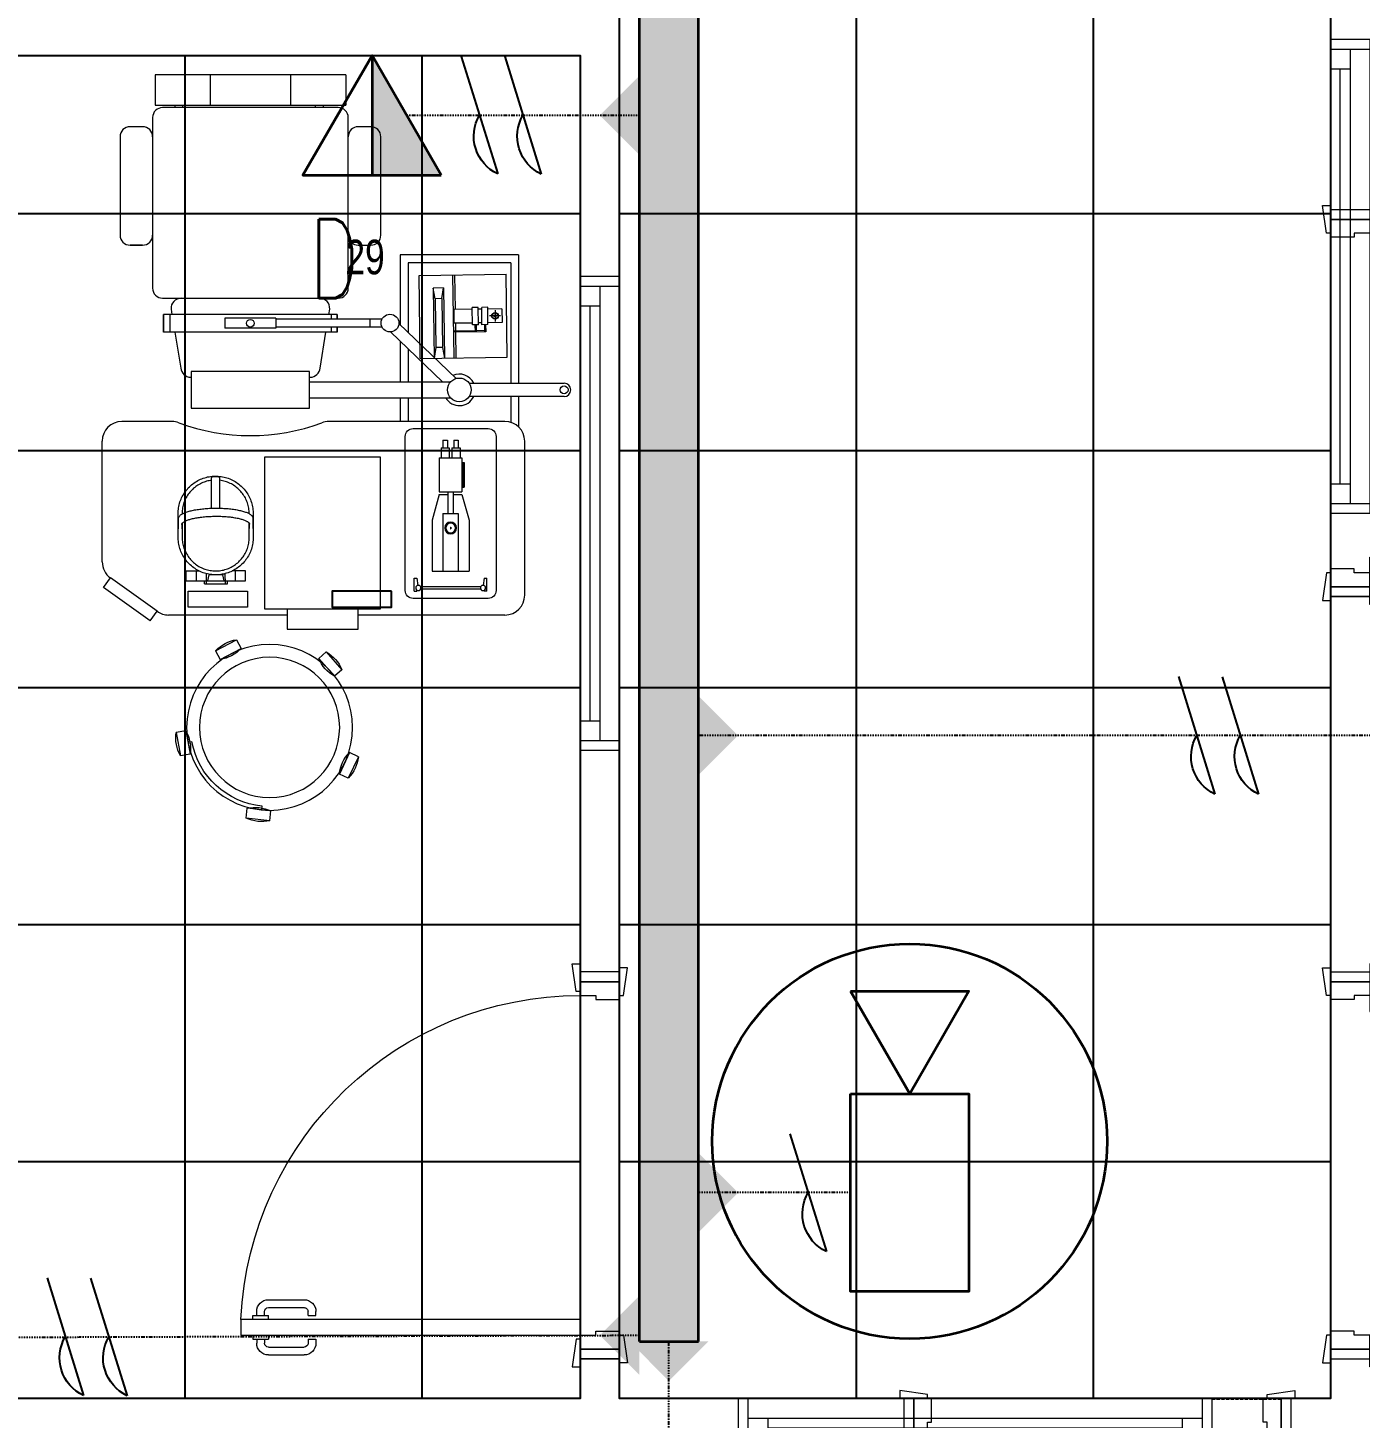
# Model space of a CAD drawing. Extents: x -560814 to 57327, y -29287 to 19916.
# Drawn here: x 12877 to 16251, y -10710 to -7190 of the extents above; entities that cross this region are included whole.
import ezdxf

# ---------------------------------------------------------------- set-up
doc = ezdxf.new("R2010")
doc.units = 0
doc.header["$LTSCALE"] = 0.25
doc.linetypes.add('01-First Floor$0$HIDDEN2', pattern=[4.7625, 3.175, -1.5875])
doc.linetypes.add('DASHDOT', pattern=[25.4, 12.7, -6.35, 0, -6.35])
for name, color, linetype in [('0 @ 50', 7, 'Continuous'), ('01-First Floor$0$FALSE CEILING', 251, 'Continuous'), ('T-WIRE', 140, 'Continuous')]:
    doc.layers.add(name, color=color, linetype=linetype)
for name, color, linetype, lineweight in [('01-First Floor$0$72_EGR_EQP_TAG', 142, 'Continuous', 5), ('01-First Floor$0$Aluminum', 251, 'Continuous', 5), ('01-First Floor$0$LOADING', 253, 'Continuous', 5), ('01-First Floor$0$Walls', 251, 'Continuous', 5), ('01-First Floor$0$Wooden Joinery', 251, 'Continuous', 5), ('E-LITE-CLNG-CNDT', 6, 'DASHDOT', 35), ('T-CABL-TRAY', 60, 'Continuous', 35), ('T-DATA-CLNG-COND', 51, 'DASHDOT', 25), ('T-DATA-CLNG-COND @ 100', 51, 'DASHDOT', 25), ('T-DATA-DEVC-TYPE', 2, 'Continuous', 25), ('T-DATA-WALL @ 100', 33, 'Continuous', 35), ('T-SERT-CLNG @ 100', 60, 'Continuous', 35)]:
    doc.layers.add(name, color=color, linetype=linetype, lineweight=lineweight)
doc.styles.add('01-First Floor$0$X3G_ENTITY_257CFD', font='swisscl.ttf', dxfattribs={"height": 200})
doc.styles.add('DC_SIMPLEX', font='SIMPLEX.shx', dxfattribs={"width": 0.7})

# ---------------------------------------------------------------- blocks, each defined once
blk = doc.blocks.new('*U12')
blk.add_hatch(color=254).paths.add_polyline_path([(-1.75, -3.031), (0, -3.031), (0, 0)])
blk.add_line((0, 0), (0, -3.031))
blk.add_lwpolyline([(-1.75, -3.031), (0, 0), (1.75, -3.031)], close=True)
at = {"layer": 'T-DATA-DEVC-TYPE', "style": 'DC_SIMPLEX', "width": 0.7, "flags": 8}
blk.add_attdef('DC_TYPE', (2.682, 5.634), '', height=2, rotation=360, dxfattribs=at)
blk = doc.blocks.new('*U8')
for points in [[(-1.5, 3.799), (1.5, 3.799), (0, 1.201)], [(-1.5, 1.201), (1.5, 1.201), (1.5, -3.799), (-1.5, -3.799)]]:
    blk.add_lwpolyline(points, close=True)
blk.add_circle((0, 0), 5)
blk = doc.blocks.new('*U130')
at = {"lineweight": 0}
h = blk.add_hatch(dxfattribs=at)
h.set_pattern_fill('HEX', color=253, scale=8, angle=180, style=0)
h.set_pattern_definition([(180, (-21352.648, -3e-10), (6e-13, -43.99409), [25.4, -50.8]), (300, (-21352.648, -3e-10), (38.1, 21.997045), [25.4, -50.8]), (240, (-21378.048, -3e-10), (38.1, -21.997045), [25.4, -50.8])])
h.paths.add_polyline_path([(-7805.8, 150), (-7805.8, 0), (0, 0), (0, 150)])
at = {"color": 0}
for p, q in [((0, 150), (-7805.8, 150)), ((0, 0), (0, 150)), ((0, 0), (-7805.8, 0))]:
    blk.add_line(p, q, dxfattribs=at)
blk = doc.blocks.new('01-First Floor$0$A$C72370EFE')
at = {"layer": '01-First Floor$0$Wooden Joinery'}
for p, q in [((-0.01, -0.03), (-0.01, -0.07)), ((0, -0.03), (-0.01, -0.03)), ((0.04, -0.03), (0.05, -0.03)), ((0.05, -0.03), (0.05, -0.07)), ((-0.05, -0.07), (-0.05, -0.16)), ((-0.03, -0.07), (-0.03, -0.16)), ((-0.01, -0.04), (-0.02, -0.04)), ((-0.01, -0.06), (-0.02, -0.06)), ((0, -0.07), (-0.01, -0.07)), ((0.04, -0.07), (0.05, -0.07)), ((0.05, -0.04), (0.06, -0.04)), ((0.05, -0.06), (0.06, -0.06)), ((0.07, -0.07), (0.07, -0.16)), ((0.09, -0.07), (0.09, -0.16)), ((-0.01, -0.17), (-0.02, -0.17)), ((-0.01, -0.17), (-0.01, -0.19)), ((0.05, -0.17), (0.06, -0.17)), ((0.05, -0.17), (0.05, -0.19)), ((-0.01, -0.19), (-0.02, -0.19)), ((0.05, -0.19), (0.06, -0.19))]:
    blk.add_line(p, q, dxfattribs=at)
for centre, radius, start, end in [((-0.02, -0.07), 0.03, 90, 180), ((-0.02, -0.07), 0.01, 90, 180), ((0.06, -0.07), 0.03, 0, 90), ((0.06, -0.07), 0.01, 0, 90), ((-0.02, -0.16), 0.03, 180, 270), ((-0.02, -0.16), 0.01, 180, 270), ((0.06, -0.16), 0.01, 270, 0), ((0.06, -0.16), 0.03, 270, 0)]:
    blk.add_arc(centre, radius, start, end, dxfattribs=at)
blk = doc.blocks.new('01-First Floor$0$A$C5DAD61B4')
at = {"layer": '01-First Floor$0$Wooden Joinery'}
for points in [[(80, 959.1), (80, 969.1), (10, 979.1), (10, 959.1)], [(940, 959.1), (940, 969.1), (1010, 979.1), (1010, 959.1)], [(70, 859.1), (70, 849.1), (0, 839.1), (0, 859.1)], [(120, 859.1), (120, 0), (80, 0), (80, 859.1)], [(950, 859.1), (950, 849.1), (1020, 839.1), (1020, 859.1)]]:
    blk.add_lwpolyline(points, close=True, dxfattribs=at)
for points in [[(45, 859.1), (45, 959.1), (20, 959.1), (20, 859.1), (45, 859.1)], [(45, 859.1), (80, 859.1), (80, 899.1), (90, 899.1), (90, 959.1), (45, 959.1), (45, 859.1)], [(975, 859.1), (940, 859.1), (940, 899.1), (930, 899.1), (930, 959.1), (975, 959.1), (975, 859.1)], [(975, 859.1), (975, 959.1), (1000, 959.1), (1000, 859.1), (975, 859.1)]]:
    blk.add_lwpolyline(points, dxfattribs=at)
blk.add_arc((80, 859.1), 860, 272.666, 0, dxfattribs=at)
at = {"layer": '01-First Floor$0$Wooden Joinery', "xscale": 999.9999999998854, "yscale": 999.9999999998854, "zscale": 999.9999999998854, "rotation": 180}
blk.add_blockref('01-First Floor$0$A$C72370EFE', (120, 0), dxfattribs=at)
blk = doc.blocks.new('01-First Floor$0$ME12326-P')
for p, q in [((0, 0.22), (0, 0)), ((0, 0.22), (0.21, 0.22)), ((0.21, 0.22), (0.21, 0)), ((0.027, 0.1807), (0, 0.1852)), ((0.1775, 0.1852), (0, 0.1852)), ((0.1505, 0.1807), (0.027, 0.1807)), ((0.027, 0.1635), (0.027, 0.1807)), ((0.1505, 0.1807), (0.1775, 0.1852)), ((0.1505, 0.1635), (0.1505, 0.1807)), ((0.1775, 0.159), (0.1775, 0.1852)), ((0.027, 0.1635), (0, 0.159)), ((0.1775, 0.159), (0, 0.159)), ((0.1505, 0.1635), (0.027, 0.1635)), ((0.1505, 0.1635), (0.1775, 0.159)), ((0.21, 0.1355), (0, 0.1355)), ((0.0648, 0.1301), (0, 0.1301)), ((0.0648, 0.0536), (0.0648, 0.1355)), ((0.0679, 0.0806), (0.0679, 0.1355)), ((0.0875, 0.1301), (0.0679, 0.1301)), ((0.0875, 0.0867), (0.0875, 0.1327)), ((0.0875, 0.1327), (0.1225, 0.1327)), ((0.1225, 0.0867), (0.1225, 0.1327)), ((0.21, 0.1301), (0.1225, 0.1301)), ((0.0831, 0.0806), (0.0648, 0.0806)), ((0.0831, 0.0776), (0.0648, 0.0776)), ((0.0679, 0.0567), (0.0679, 0.0776)), ((0.0831, 0.0715), (0.0831, 0.0867)), ((0.0831, 0.0867), (0.1269, 0.0867)), ((0.0831, 0.0715), (0.1269, 0.0715)), ((0.0875, 0.0628), (0.0875, 0.0715)), ((0.1225, 0.0628), (0.1225, 0.0715)), ((0.1269, 0.0715), (0.1269, 0.0867)), ((0.0831, 0.0567), (0.0648, 0.0567)), ((0.0831, 0.0536), (0.0648, 0.0536)), ((0.0831, 0.0476), (0.0831, 0.0628)), ((0.0831, 0.0628), (0.1269, 0.0628)), ((0.0831, 0.0476), (0.1269, 0.0476)), ((0.0875, 0.0116), (0.0875, 0.0476)), ((0.105, 0.0152), (0.105, 0.0435)), ((0.1225, 0.0116), (0.1225, 0.0476)), ((0.1269, 0.0476), (0.1269, 0.0628)), ((0, 0), (0.21, 0)), ((0.1225, 0.0116), (0.0875, 0.0116)), ((0.1192, 0.0291), (0.0908, 0.0291))]:
    blk.add_line(p, q)
for radius in [0.00847, 0.00758, 0.00267]:
    blk.add_circle((0.105, 0.0293), radius)
blk = doc.blocks.new('01-First Floor$0$ME12281-P')
at = {"color": 0}
for p, q in [((0.0354, 0.2953), (0.0354, 0.1053)), ((0.4454, 0.3153), (0.0554, 0.3153)), ((0.414, 0.2923), (0.414, 0.2855)), ((0.4469, 0.2923), (0.414, 0.2923)), ((0.414, 0.2855), (0.4325, 0.283)), ((0.4469, 0.2855), (0.4447, 0.2855)), ((0.4469, 0.2923), (0.4469, 0.2855)), ((0.4654, 0.1053), (0.4654, 0.2953)), ((0.2028, 0.2289), (0.2676, 0.2473)), ((0.2676, 0.2473), (0.3961, 0.2473)), ((0.3961, 0.2473), (0.3961, 0.1533)), ((0.4356, 0.2759), (0.4356, 0.124)), ((0.4412, 0.2759), (0.4412, 0.1246)), ((0.0648, 0.2198), (0.0845, 0.2198)), ((0.0648, 0.2198), (0.0648, 0.2083)), ((0.0845, 0.2243), (0.1099, 0.2243)), ((0.0845, 0.2243), (0.0845, 0.2037)), ((0.1099, 0.2289), (0.1953, 0.2289)), ((0.1099, 0.2289), (0.1099, 0.1716)), ((0.1953, 0.2289), (0.1953, 0.1716)), ((0.2028, 0.2289), (0.2028, 0.2071)), ((0.2504, 0.2198), (0.3961, 0.2198)), ((0.2504, 0.2198), (0.2504, 0.1808)), ((0.0648, 0.2083), (0.0845, 0.2083)), ((0.0648, 0.1922), (0.0648, 0.1808)), ((0.0648, 0.1922), (0.0845, 0.1922)), ((0.0648, 0.1808), (0.0845, 0.1808)), ((0.0845, 0.2037), (0.1099, 0.2037)), ((0.0845, 0.1968), (0.0845, 0.1762)), ((0.0845, 0.1968), (0.1099, 0.1968)), ((0.0845, 0.1762), (0.1099, 0.1762)), ((0.1953, 0.2071), (0.2504, 0.2071)), ((0.1953, 0.1934), (0.2504, 0.1934)), ((0.2028, 0.1934), (0.2028, 0.1716)), ((0.2504, 0.1808), (0.3961, 0.1808)), ((0.2851, 0.2009), (0.2851, 0.1996)), ((0.2851, 0.2009), (0.2892, 0.2009)), ((0.2851, 0.1996), (0.2892, 0.1996)), ((0.2892, 0.2009), (0.2892, 0.1996)), ((0.1099, 0.1716), (0.1953, 0.1716)), ((0.1211, 0.1692), (0.1211, 0.166)), ((0.1211, 0.1692), (0.184, 0.1692)), ((0.1211, 0.166), (0.184, 0.166)), ((0.184, 0.1692), (0.184, 0.166)), ((0.2028, 0.1716), (0.2676, 0.1533)), ((0.2676, 0.1533), (0.3961, 0.1533)), ((0.414, 0.1151), (0.4325, 0.1175)), ((0.414, 0.1151), (0.414, 0.1082)), ((0.4469, 0.1082), (0.414, 0.1082)), ((0.4469, 0.1151), (0.4447, 0.1151)), ((0.4469, 0.1082), (0.4469, 0.1151)), ((0.0554, 0.0853), (0.4454, 0.0853))]:
    blk.add_line(p, q, dxfattribs=at)
for centre, radius in [((0.439, 0.2821), 0.00657), ((0.2871, 0.2003), 0.0149), ((0.2871, 0.2003), 0.0125), ((0.439, 0.1184), 0.00657)]:
    blk.add_circle(centre, radius, dxfattribs=at)
for centre, start, end in [((0.0554, 0.2953), 90, 180), ((0.4454, 0.2953), 0, 90), ((0.0554, 0.1053), 180, 270), ((0.4454, 0.1053), 270, 0)]:
    blk.add_arc(centre, 0.02, start, end, dxfattribs=at)
blk = doc.blocks.new('01-First Floor$0$ME18014A-P')
for p, q in [((-0.6447, 1.2847), (-0.2727, 1.2847)), ((-0.0927, 1.2847), (0.2071, 1.2847)), ((0.2537, 1.2997), (0.2362, 1.2753)), ((0.2362, 1.2753), (0.3544, 1.1908)), ((0.2362, 1.2753), (0.3544, 1.1908)), ((0.2537, 1.2997), (0.3719, 1.2152)), ((-0.6947, 1.2347), (-0.6947, 0.8447)), ((0.3719, 1.2152), (0.3544, 1.1908)), ((0.3753, 1.1501), (0.3753, 0.8447)), ((-0.6792, 0.7317), (-0.6792, 0.8085)), ((-0.6447, 0.7947), (-0.1986, 0.7947)), ((-0.3792, 0.7347), (-0.3792, 0.7947)), ((0.1986, 0.7947), (0.3253, 0.7947)), ((-0.7944, 0.7317), (-0.5539, 0.7317)), ((-0.15, 0.7347), (-0.5068, 0.7347)), ((-0.5539, 0.6977), (-0.7944, 0.6977)), ((-0.6792, 0.3732), (-0.6792, 0.6977)), ((-0.3759, 0.5465), (-0.5208, 0.6859)), ((-0.15, 0.6947), (-0.5068, 0.6947)), ((-0.3551, 0.5682), (-0.4867, 0.6947)), ((-0.3792, 0.5913), (-0.3792, 0.6947)), ((-0.15, 0.6826), (-0.1512, 0.6826)), ((0.1512, 0.6826), (0.15, 0.6826)), ((-0.1765, 0.6594), (-0.1913, 0.5686)), ((0.1913, 0.5686), (0.1765, 0.6594)), ((-0.2198, 0.5686), (-0.2198, 0.5554)), ((-0.2198, 0.5686), (0.2198, 0.5686)), ((-0.2198, 0.5554), (-0.2198, 0.5686)), ((-0.2044, 0.5554), (-0.2044, 0.5686)), ((0.2044, 0.5236), (0.2044, 0.5686)), ((0.2198, 0.5686), (0.2198, 0.5236)), ((0.2198, 0.5236), (0.2198, 0.5686)), ((-0.3792, 0.3732), (-0.3792, 0.5496)), ((-0.0644, 0.5554), (-0.3331, 0.5554)), ((-0.3326, 0.5361), (-0.0644, 0.5361)), ((-0.3037, 0.5554), (-0.3037, 0.5361)), ((-0.2198, 0.5361), (-0.2198, 0.5236)), ((-0.2198, 0.5236), (-0.2198, 0.5361)), ((-0.2044, 0.5236), (-0.2044, 0.5361)), ((-0.0644, 0.5586), (0.0644, 0.5586)), ((-0.0644, 0.5336), (-0.0644, 0.5586)), ((-0.0644, 0.5336), (0.0644, 0.5336)), ((0.0644, 0.5336), (0.0644, 0.5586)), ((-0.2198, 0.5236), (0.2198, 0.5236)), ((-0.1986, 0.5236), (-0.2008, 0.5102)), ((0.2008, 0.5102), (0.1986, 0.5236)), ((0.2223, 0.4826), (-0.2223, 0.4826)), ((-0.2477, 0.4572), (-0.2477, 0.0254)), ((0.2476, 0.0254), (0.2476, 0.4572)), ((-0.6792, 0.3732), (-0.3792, 0.3732)), ((-0.3302, 0.323), (-0.3302, 0.0738)), ((-0.2731, 0.3484), (-0.3048, 0.3484)), ((0.273, 0.3484), (0.3048, 0.3484)), ((0.3048, 0.3484), (0.273, 0.3484)), ((0.3302, 0.0738), (0.3302, 0.323)), ((-0.3048, 0.0484), (-0.2731, 0.0484)), ((0.273, 0.0484), (0.3048, 0.0484)), ((-0.2223, 0), (0.2223, 0)), ((-0.1841, -0.0063), (-0.1841, 0)), ((-0.1651, 0), (-0.1651, -0.0063)), ((0.1714, 0), (0.1714, -0.0063)), ((0.1905, 0), (0.1905, -0.0063)), ((-0.2413, -0.0826), (-0.2413, -0.0063)), ((0.2413, -0.0063), (-0.2413, -0.0063)), ((-0.1016, -0.0826), (-0.1016, -0.0063)), ((0.1011, -0.0063), (0.1011, -0.0826)), ((0.2413, -0.0826), (0.2413, -0.0063)), ((-0.2413, -0.0826), (0.2413, -0.0826))]:
    blk.add_line(p, q)
at = {"color": 8}
for p, q in [((-0.6592, 0.7317), (-0.6592, 0.7968)), ((-0.3992, 0.7347), (-0.3992, 0.7947)), ((-0.6592, 0.3932), (-0.6592, 0.6977)), ((-0.3992, 0.6105), (-0.3992, 0.6947)), ((-0.3992, 0.3932), (-0.3992, 0.5689)), ((-0.6592, 0.3932), (-0.3992, 0.3932))]:
    blk.add_line(p, q, dxfattribs=at)
for points in [[(-0.2727, 1.2703), (-0.0927, 1.2703), (-0.0927, 1.3203), (-0.2727, 1.3203)], [(-0.3289, 0.8843), (-0.3289, 1.2703), (-0.0364, 1.2703), (-0.0364, 0.8843)], [(-0.15, 0.6686), (0.15, 0.6686), (0.15, 0.7607), (-0.15, 0.7607)]]:
    blk.add_lwpolyline(points, close=True)
for centre, radius in [((-0.5292, 0.7147), 0.03), ((-0.7944, 0.7147), 0.01), ((-0.3535, 0.5457), 0.0225), ((0, 0.5461), 0.00979)]:
    blk.add_circle(centre, radius)
for centre, radius, start, end in [((-0.6447, 1.2347), 0.05, 90, 180), ((0.2071, 1.2347), 0.05, 54.4343, 90), ((0.3253, 1.1501), 0.05, 0, 54.4343), ((-0.6447, 0.8447), 0.05, 180, 270), ((0, 0.313), 0.5175, 69.5195, 110.4805), ((0.3253, 0.8447), 0.05, 270, 0), ((-0.1986, 0.8447), 0.05, 270, 290.4805), ((0.1986, 0.8447), 0.05, 249.5195, 270), ((-0.5292, 0.7147), 0.04, 30, 154.8331), ((-0.7944, 0.7147), 0.017, 90, 270), ((-0.5292, 0.7147), 0.04, 205.1669, 294.1023), ((-0.1512, 0.6572), 0.0254, 90, 175.0303), ((0.1512, 0.6572), 0.0254, 4.9697, 90), ((-0.1755, 0.508), 0.0254, 175.0303, 270), ((0.1755, 0.508), 0.0254, 270, 4.9697), ((-0.2223, 0.4572), 0.0254, 90, 180), ((0.2223, 0.4572), 0.0254, 0, 90), ((-0.3048, 0.323), 0.0254, 90, 180), ((-0.2731, 0.323), 0.0254, 0, 90), ((0.273, 0.323), 0.0254, 90, 180), ((0.3048, 0.323), 0.0254, 0, 90), ((-0.3048, 0.0738), 0.0254, 180, 270), ((-0.2731, 0.0738), 0.0254, 270, 0), ((0.273, 0.0738), 0.0254, 180, 270), ((0.3048, 0.0738), 0.0254, 270, 0), ((-0.2223, 0.0254), 0.0254, 180, 270), ((0.2223, 0.0254), 0.0254, 270, 0)]:
    blk.add_arc(centre, radius, start, end)
blk = doc.blocks.new('01-First Floor$0$ME12818-P')
for p, q in [((-0.0723, 0.1635), (0.0777, 0.1635)), ((-0.0723, 0.1635), (-0.0723, 0.1385)), ((-0.0468, 0.1635), (-0.0468, 0.1385)), ((-0.0262, 0.1712), (0.0316, 0.1712)), ((-0.0262, 0.1712), (-0.0262, 0.1635)), ((-0.0212, 0.1712), (-0.0212, 0.145)), ((-0.0148, 0.1485), (-0.0184, 0.1635)), ((0.0202, 0.1485), (-0.0148, 0.1485)), ((-0.0123, 0.1485), (-0.0123, 0.1471)), ((0.0177, 0.1471), (0.0177, 0.1485)), ((0.0238, 0.1635), (0.0202, 0.1485)), ((0.0266, 0.1712), (0.0266, 0.145)), ((0.0316, 0.1712), (0.0316, 0.1635)), ((0.0521, 0.1635), (0.0521, 0.1385)), ((0.0777, 0.1635), (0.0777, 0.1385)), ((-0.0389, 0.1385), (-0.0723, 0.1385)), ((0.0777, 0.1385), (0.0442, 0.1385)), ((-0.0923, 0.0534), (-0.0923, -0.0066)), ((-0.0823, 0.018), (-0.0823, 0.0534)), ((0.0877, 0.0534), (0.0877, 0.018)), ((0.0977, -0.0066), (0.0977, 0.0534)), ((-0.0913, 0.0311), (-0.0913, 0.0053)), ((-0.0833, 0.0208), (-0.0833, 0.0311)), ((0.0887, 0.0311), (0.0887, 0.0208)), ((0.0967, 0.0053), (0.0967, 0.0311)), ((-0.0823, -0.0066), (-0.0823, -0.006)), ((-0.0053, -0.0205), (0.0107, -0.0205)), ((0.0877, -0.0061), (0.0877, -0.0066)), ((-0.0053, -0.0996), (-0.0058, -0.0996)), ((0.0107, -0.0996), (-0.0053, -0.0996)), ((0.0111, -0.0996), (0.0107, -0.0996))]:
    blk.add_line(p, q)
at = {"flags": 128}
for points in [[(0.0977, 0.0534), (0.0976, 0.0572), (0.0974, 0.061), (0.097, 0.0648), (0.0965, 0.0685), (0.0958, 0.0723), (0.095, 0.076), (0.094, 0.0796), (0.0929, 0.0833), (0.0916, 0.0869), (0.0902, 0.0904), (0.0886, 0.0939), (0.087, 0.0973), (0.0851, 0.1006), (0.0832, 0.1038), (0.0811, 0.107), (0.0789, 0.1101), (0.0766, 0.1131), (0.0741, 0.116), (0.0716, 0.1188), (0.0689, 0.1215), (0.0661, 0.1241), (0.0632, 0.1266), (0.0602, 0.129), (0.0572, 0.1312), (0.054, 0.1333), (0.0508, 0.1353), (0.0475, 0.1372), (0.0441, 0.1389), (0.0406, 0.1405), (0.0371, 0.1419), (0.0335, 0.1432), (0.0299, 0.1444), (0.0263, 0.1454), (0.0226, 0.1463), (0.0188, 0.147), (0.0151, 0.1476), (0.0113, 0.148), (0.0075, 0.1483), (0.0037, 0.1484), (-0.0001, 0.1483), (-0.0039, 0.1482), (-0.0077, 0.1478), (-0.0114, 0.1473), (-0.0152, 0.1467), (-0.0189, 0.1459), (-0.0226, 0.145), (-0.0262, 0.1439), (-0.0298, 0.1427), (-0.0334, 0.1413), (-0.0368, 0.1398), (-0.0403, 0.1381), (-0.0436, 0.1363), (-0.0469, 0.1344), (-0.0501, 0.1324), (-0.0532, 0.1302), (-0.0562, 0.1279), (-0.0592, 0.1255), (-0.062, 0.1229), (-0.0647, 0.1203), (-0.0674, 0.1176), (-0.0699, 0.1147), (-0.0723, 0.1118), (-0.0745, 0.1087), (-0.0767, 0.1056), (-0.0787, 0.1024), (-0.0806, 0.0991), (-0.0824, 0.0957), (-0.084, 0.0923), (-0.0855, 0.0888), (-0.0868, 0.0852), (-0.088, 0.0816), (-0.0891, 0.078), (-0.09, 0.0743), (-0.0907, 0.0705), (-0.0914, 0.0668), (-0.0918, 0.063), (-0.0921, 0.0592), (-0.0923, 0.0554), (-0.0923, 0.0534)], [(-0.0823, 0.0534), (-0.0822, 0.0568), (-0.082, 0.0602), (-0.0817, 0.0636), (-0.0812, 0.0669), (-0.0806, 0.0703), (-0.0799, 0.0736), (-0.079, 0.0769), (-0.078, 0.0801), (-0.0769, 0.0833), (-0.0756, 0.0865), (-0.0742, 0.0896), (-0.0727, 0.0926), (-0.0711, 0.0956), (-0.0693, 0.0985), (-0.0675, 0.1014), (-0.0655, 0.1041), (-0.0634, 0.1068), (-0.0612, 0.1094), (-0.0589, 0.1119), (-0.0565, 0.1144), (-0.054, 0.1167), (-0.0515, 0.1189), (-0.0488, 0.121), (-0.0461, 0.123), (-0.0432, 0.1249), (-0.0403, 0.1267), (-0.0374, 0.1284), (-0.0343, 0.1299), (-0.0313, 0.1313), (-0.0281, 0.1326), (-0.0249, 0.1338), (-0.0217, 0.1348), (-0.0184, 0.1357), (-0.0151, 0.1365), (-0.0118, 0.1371), (-0.0084, 0.1377), (-0.005, 0.138), (-0.0016, 0.1383), (0.0018, 0.1384), (0.0052, 0.1383), (0.0086, 0.1382), (0.012, 0.1379), (0.0153, 0.1374), (0.0187, 0.1369), (0.022, 0.1362), (0.0253, 0.1353), (0.0286, 0.1344), (0.0318, 0.1333), (0.0349, 0.132), (0.0381, 0.1307), (0.0411, 0.1292), (0.0441, 0.1276), (0.0471, 0.1259), (0.0499, 0.1241), (0.0527, 0.1221), (0.0554, 0.1201), (0.058, 0.1179), (0.0606, 0.1156), (0.063, 0.1133), (0.0654, 0.1108), (0.0676, 0.1082), (0.0698, 0.1056), (0.0718, 0.1029), (0.0737, 0.1001), (0.0755, 0.0972), (0.0772, 0.0943), (0.0788, 0.0912), (0.0803, 0.0882), (0.0816, 0.085), (0.0828, 0.0819), (0.0839, 0.0786), (0.0848, 0.0754), (0.0856, 0.0721), (0.0863, 0.0687), (0.0868, 0.0654), (0.0873, 0.062), (0.0875, 0.0586), (0.0877, 0.0552), (0.0877, 0.0534)], [(-0.0913, 0.0053), (-0.0912, 0.004), (-0.0909, 0.0028), (-0.0905, 0.0016), (-0.0898, 0.0005), (-0.089, -0.0007), (-0.0881, -0.0017), (-0.0871, -0.0028), (-0.0859, -0.0038), (-0.0845, -0.0047), (-0.0831, -0.0057), (-0.0815, -0.0066), (-0.0798, -0.0075), (-0.078, -0.0083), (-0.076, -0.0092), (-0.0739, -0.01), (-0.0718, -0.0108), (-0.0695, -0.0116), (-0.067, -0.0123), (-0.0645, -0.013), (-0.0619, -0.0137), (-0.0592, -0.0144), (-0.0563, -0.015), (-0.0534, -0.0156), (-0.0504, -0.0162), (-0.0473, -0.0167), (-0.0442, -0.0172), (-0.0409, -0.0177), (-0.0376, -0.0181), (-0.0343, -0.0185), (-0.0308, -0.0189), (-0.0274, -0.0192), (-0.0238, -0.0195), (-0.0203, -0.0198), (-0.0167, -0.02), (-0.013, -0.0202), (-0.0094, -0.0203), (-0.0057, -0.0204), (-0.002, -0.0205), (0.0017, -0.0205), (0.0054, -0.0205), (0.0091, -0.0204), (0.0128, -0.0204), (0.0164, -0.0202), (0.0201, -0.0201), (0.0237, -0.0199), (0.0273, -0.0196), (0.0309, -0.0194), (0.0344, -0.0191), (0.0378, -0.0187), (0.0412, -0.0183), (0.0446, -0.0179), (0.0478, -0.0175), (0.051, -0.017), (0.0542, -0.0165), (0.0572, -0.0159), (0.0602, -0.0153), (0.063, -0.0147), (0.0658, -0.0141), (0.0685, -0.0134), (0.0711, -0.0127), (0.0735, -0.012), (0.0759, -0.0112), (0.0782, -0.0104), (0.0803, -0.0096), (0.0823, -0.0088), (0.0842, -0.008), (0.086, -0.0071), (0.0876, -0.0062), (0.0892, -0.0052), (0.0906, -0.0043), (0.0918, -0.0033), (0.093, -0.0023), (0.094, -0.0012), (0.0948, -0.0002), (0.0955, 0.001), (0.0961, 0.0022), (0.0965, 0.0034), (0.0967, 0.0046), (0.0967, 0.0053)], [(-0.0833, 0.0208), (-0.0833, 0.0202), (-0.0831, 0.0195), (-0.0829, 0.0189), (-0.0825, 0.0182), (-0.082, 0.0175), (-0.0813, 0.0167), (-0.0805, 0.016), (-0.0796, 0.0152), (-0.0785, 0.0144), (-0.0773, 0.0136), (-0.076, 0.0128), (-0.0745, 0.012), (-0.0729, 0.0113), (-0.0711, 0.0105), (-0.0692, 0.0098), (-0.0672, 0.009), (-0.0651, 0.0083), (-0.0629, 0.0077), (-0.0606, 0.007), (-0.0581, 0.0064), (-0.0556, 0.0057), (-0.053, 0.0052), (-0.0502, 0.0046), (-0.0474, 0.0041), (-0.0445, 0.0036), (-0.0416, 0.0031), (-0.0385, 0.0027), (-0.0354, 0.0022), (-0.0322, 0.0019), (-0.029, 0.0015), (-0.0257, 0.0012), (-0.0224, 0.0009), (-0.019, 0.0007), (-0.0156, 0.0005), (-0.0122, 0.0003), (-0.0087, 0.0002), (-0.0052, 0.0001), (-0.0017, 0), (0.0017, 0), (0.0052, 0), (0.0087, 0), (0.0122, 0.0001), (0.0157, 0.0002), (0.0191, 0.0004), (0.0226, 0.0006), (0.026, 0.0008), (0.0293, 0.0011), (0.0326, 0.0014), (0.0359, 0.0017), (0.0391, 0.002), (0.0422, 0.0024), (0.0453, 0.0029), (0.0483, 0.0033), (0.0513, 0.0038), (0.0541, 0.0043), (0.0569, 0.0049), (0.0596, 0.0054), (0.0622, 0.006), (0.0647, 0.0067), (0.067, 0.0073), (0.0693, 0.008), (0.0715, 0.0087), (0.0736, 0.0094), (0.0755, 0.0101), (0.0773, 0.0109), (0.079, 0.0116), (0.0806, 0.0124), (0.082, 0.0132), (0.0833, 0.014), (0.0844, 0.0147), (0.0854, 0.0155), (0.0863, 0.0163), (0.087, 0.0171), (0.0876, 0.0178), (0.0881, 0.0185), (0.0884, 0.0192), (0.0886, 0.0198), (0.0887, 0.0204), (0.0887, 0.0208)], [(-0.0923, -0.0066), (-0.0922, -0.0104), (-0.092, -0.0142), (-0.0916, -0.018), (-0.0911, -0.0217), (-0.0904, -0.0255), (-0.0896, -0.0292), (-0.0886, -0.0329), (-0.0875, -0.0365), (-0.0862, -0.0401), (-0.0848, -0.0436), (-0.0833, -0.0471), (-0.0816, -0.0505), (-0.0797, -0.0538), (-0.0778, -0.0571), (-0.0757, -0.0603), (-0.0735, -0.0633), (-0.0712, -0.0663), (-0.0687, -0.0693), (-0.0662, -0.0721), (-0.0635, -0.0748), (-0.0607, -0.0774), (-0.0578, -0.0798), (-0.0549, -0.0822), (-0.0518, -0.0844), (-0.0486, -0.0866), (-0.0454, -0.0885), (-0.0421, -0.0904), (-0.0387, -0.0921), (-0.0352, -0.0937), (-0.0317, -0.0952), (-0.0282, -0.0965), (-0.0245, -0.0976), (-0.0209, -0.0986), (-0.0172, -0.0995), (-0.0135, -0.1002), (-0.0097, -0.1008), (-0.0059, -0.1012), (-0.0021, -0.1015), (0.0017, -0.1016), (0.0055, -0.1016), (0.0093, -0.1014), (0.013, -0.101), (0.0168, -0.1006), (0.0206, -0.0999), (0.0243, -0.0991), (0.028, -0.0982), (0.0316, -0.0971), (0.0352, -0.0959), (0.0387, -0.0945), (0.0422, -0.093), (0.0456, -0.0913), (0.049, -0.0896), (0.0523, -0.0876), (0.0555, -0.0856), (0.0586, -0.0834), (0.0616, -0.0811), (0.0646, -0.0787), (0.0674, -0.0762), (0.0701, -0.0735), (0.0727, -0.0708), (0.0753, -0.0679), (0.0776, -0.065), (0.0799, -0.0619), (0.0821, -0.0588), (0.0841, -0.0556), (0.086, -0.0523), (0.0878, -0.0489), (0.0894, -0.0455), (0.0909, -0.042), (0.0922, -0.0384), (0.0934, -0.0348), (0.0945, -0.0312), (0.0954, -0.0275), (0.0961, -0.0238), (0.0967, -0.02), (0.0972, -0.0162), (0.0975, -0.0125), (0.0977, -0.0087), (0.0977, -0.0066)], [(-0.0073, -0.091), (-0.0099, -0.0907), (-0.0133, -0.0901), (-0.0166, -0.0894), (-0.0199, -0.0886), (-0.0232, -0.0876), (-0.0264, -0.0865), (-0.0296, -0.0853), (-0.0327, -0.0839), (-0.0357, -0.0824), (-0.0387, -0.0808), (-0.0417, -0.0791), (-0.0445, -0.0773), (-0.0473, -0.0753), (-0.05, -0.0733), (-0.0527, -0.0711), (-0.0552, -0.0689), (-0.0576, -0.0665), (-0.06, -0.064), (-0.0622, -0.0615), (-0.0644, -0.0588), (-0.0664, -0.0561), (-0.0683, -0.0533), (-0.0701, -0.0504), (-0.0718, -0.0475), (-0.0734, -0.0445), (-0.0749, -0.0414), (-0.0762, -0.0383), (-0.0774, -0.0351), (-0.0785, -0.0319), (-0.0794, -0.0286), (-0.0802, -0.0253), (-0.0809, -0.022), (-0.0815, -0.0186), (-0.0819, -0.0152), (-0.0821, -0.0118), (-0.0823, -0.0084), (-0.0823, -0.0066)], [(-0.0073, -0.0204), (-0.0073, -0.0976)], [(0.0877, -0.0066), (0.0876, -0.01), (0.0874, -0.0134), (0.0871, -0.0168), (0.0866, -0.0202), (0.086, -0.0235), (0.0853, -0.0268), (0.0844, -0.0301), (0.0834, -0.0334), (0.0822, -0.0366), (0.081, -0.0397), (0.0796, -0.0428), (0.0781, -0.0459), (0.0765, -0.0488), (0.0747, -0.0518), (0.0728, -0.0546), (0.0709, -0.0574), (0.0688, -0.0601), (0.0666, -0.0627), (0.0643, -0.0652), (0.0619, -0.0676), (0.0594, -0.0699), (0.0569, -0.0721), (0.0542, -0.0742), (0.0514, -0.0762), (0.0486, -0.0781), (0.0457, -0.0799), (0.0428, -0.0816), (0.0397, -0.0831), (0.0366, -0.0845), (0.0335, -0.0858), (0.0303, -0.087), (0.0271, -0.088), (0.0238, -0.089), (0.0205, -0.0897), (0.0171, -0.0904), (0.0138, -0.0909), (0.0127, -0.091)], [(0.0127, -0.0976), (0.0127, -0.0204)], [(-0.0059, -0.0995), (-0.0062, -0.0994), (-0.0066, -0.0992), (-0.0069, -0.0989), (-0.0071, -0.0985), (-0.0073, -0.0981), (-0.0073, -0.0976)], [(0.0127, -0.0976), (0.0126, -0.0981), (0.0125, -0.0985), (0.0123, -0.0989), (0.0119, -0.0992), (0.0116, -0.0994), (0.0113, -0.0995)]]:
    blk.add_lwpolyline(points, dxfattribs=at)
for centre, major_axis, start_param, end_param in [((-0.0053, -0.02), (0.002, 0), 3.665191, 4.712389), ((0.0107, -0.02), (-0.002, 0), 1.570796, 2.617994)]:
    blk.add_ellipse(centre, major_axis=major_axis, ratio=0.262075, start_param=start_param, end_param=end_param)
blk = doc.blocks.new('01-First Floor$0$HF10037B-P')
at = {"layer": '01-First Floor$0$LOADING'}
for p, q in [((0.2459, 0.134), (0.1859, 0.134)), ((0.1859, 0.134), (0.1859, 0.109)), ((0.2459, 0.109), (0.1859, 0.109)), ((0.2459, 0.134), (0.2459, 0.109)), ((0, 0), (-0.0142, -0.0583)), ((0, 0), (0.0243, -0.0059)), ((0.0243, -0.0059), (0.01, -0.0642)), ((0.4071, -0.0094), (0.431, -0.0018)), ((0.4071, -0.0094), (0.4255, -0.0665)), ((0.431, -0.0018), (0.4493, -0.0589)), ((-0.0142, -0.0583), (0.01, -0.0642)), ((0.4069, -0.0417), (0.4165, -0.0387)), ((0.4255, -0.0665), (0.4493, -0.0589)), ((0.0524, -0.2725), (0.0674, -0.2525)), ((0.0524, -0.2725), (0.1004, -0.3085)), ((0.0674, -0.2525), (0.1154, -0.2885)), ((0.3125, -0.2897), (0.362, -0.2558)), ((0.3266, -0.3103), (0.3761, -0.2764)), ((0.3267, -0.268), (0.3323, -0.2763)), ((0.3761, -0.2764), (0.362, -0.2558)), ((0.1004, -0.3085), (0.1154, -0.2885)), ((0.3266, -0.3103), (0.3125, -0.2897))]:
    blk.add_line(p, q, dxfattribs=at)
for radius in [0.21, 0.1775]:
    blk.add_circle((0.2161, -0.1014), radius, dxfattribs=at)
for centre, radius, start, end in [((0.2159, 0.0465), 0.0925, 71.0754, 108.9246), ((0.2159, 0.1965), 0.0925, 251.0754, 288.9246), ((0.0779, -0.0499), 0.0925, 147.3419, 185.1912), ((-0.0678, -0.0143), 0.0925, 327.3419, 5.1912), ((0.4996, -0.0113), 0.0925, 178.8412, 216.6904), ((0.3568, -0.057), 0.0925, 358.8412, 36.6904), ((0.2161, -0.1014), 0.2, 303.6037, 17.3657), ((0.1289, -0.2205), 0.0925, 214.1875, 252.0368), ((0.0389, -0.3404), 0.0925, 34.1875, 72.0368), ((0.3867, -0.3449), 0.0925, 105.5121, 143.3614), ((0.3019, -0.2212), 0.0925, 285.5121, 323.3614)]:
    blk.add_arc(centre, radius, start, end, dxfattribs=at)
blk = doc.blocks.new('01-First Floor$0$A$C37be4daf')
at = {"layer": '01-First Floor$0$Aluminum'}
for p, q in [((1416, 598.2), (216, 598.2)), ((241, 498.2), (241, 598.2)), ((291, 548.2), (291, 598.2)), ((291, 573.2), (1341, 573.2)), ((1341, 548.2), (1341, 598.2)), ((1391, 498.2), (1391, 598.2)), ((1391, 548.2), (241, 548.2)), ((1416, 498.2), (216, 498.2))]:
    blk.add_line(p, q, dxfattribs=at)
at = {"layer": '01-First Floor$0$Walls'}
for p, q in [((216, 498.2), (216, 598.2)), ((1416, 498.2), (1416, 598.2))]:
    blk.add_line(p, q, dxfattribs=at)
blk = doc.blocks.new('01-First Floor')
at = {"linetype": '01-First Floor$0$HIDDEN2', "ltscale": 10}
blk.add_line((15876, -10660), (16051, -10660), dxfattribs=at)
at = {"layer": '01-First Floor$0$FALSE CEILING', "linetype": 'Continuous'}
for p, q in [((14976, -10660), (14976, -2710)), ((15576, -10660), (15576, -2710)), ((13276, -10660), (13276, -7260)), ((13876, -10660), (13876, -7260)), ((10276, -7660), (14276, -7660)), ((14376, -7660), (16176, -7660)), ((10276, -8260), (14276, -8260)), ((14376, -8260), (16176, -8260)), ((10276, -8860), (14276, -8860)), ((14376, -8860), (16176, -8860)), ((10276, -9460), (14276, -9460)), ((14376, -9460), (16176, -9460)), ((10276, -10060), (14276, -10060)), ((14376, -10060), (16176, -10060))]:
    blk.add_line(p, q, dxfattribs=at)
at = {"layer": '01-First Floor$0$FALSE CEILING'}
for points in [[(14376, -2710), (16176, -2710), (16176, -10660), (14376, -10660)], [(10276, -7260), (14276, -7260), (14276, -10660), (10276, -10660)]]:
    blk.add_lwpolyline(points, close=True, dxfattribs=at)
at = {"layer": '01-First Floor$0$FALSE CEILING', "extrusion": (-4.6879e-08, -1.66552e-10, 1), "elevation": -0.2}
blk.add_lwpolyline([(13797.9, -8616.6), (13647.9, -8616.6), (13647.9, -8656.6), (13797.9, -8656.6)], close=True, dxfattribs=at)
at = {"layer": '01-First Floor$0$LOADING', "extrusion": (4.6879e-08, -1.66552e-10, 1), "elevation": -0.2}
blk.add_lwpolyline([(13283.6, -8616.6), (13433.6, -8616.6), (13433.6, -8656.6), (13283.6, -8656.6)], close=True, dxfattribs=at)
at = {"layer": '01-First Floor$0$Walls'}
for p, q in [((16176, -7650), (16176, -5940)), ((14376, -7060), (14376, -9570)), ((10276, -7260), (14276, -7260)), ((14276, -7260), (14276, -9580)), ((16176, -7650), (16276, -7650)), ((16176, -8630), (16176, -9580)), ((16276, -8630), (16176, -8630)), ((16176, -9580), (16276, -9580)), ((14276, -10560), (14276, -10660)), ((14276, -10560), (14376, -10560)), ((14376, -10560), (14376, -10660)), ((16176, -10560), (16276, -10560)), ((16176, -10560), (16176, -10660)), ((10276, -10660), (14276, -10660)), ((14376, -10660), (15096, -10660)), ((15096, -10660), (15096, -10760)), ((16076, -10660), (16176, -10660)), ((16076, -10660), (16076, -10760))]:
    blk.add_line(p, q, dxfattribs=at)
for p, rotation in [((16774.2, -8636), 90), ((14874.2, -9236), 90), ((16092, -10161.8), 180)]:
    blk.add_blockref('01-First Floor$0$A$C37be4daf', p, dxfattribs=dict(rotation=rotation))
at = {"layer": '01-First Floor$0$LOADING', "extrusion": (-4.73306e-08, 1.42937e-21, -1), "xscale": -1000, "yscale": 1000, "zscale": -1000, "rotation": 180}
blk.add_blockref('01-First Floor$0$ME18014A-P', (-13441, -7391.9, 0.2), dxfattribs=at)
at = {"layer": '01-First Floor$0$LOADING', "extrusion": (8.1011e-08, -3.68387e-07, 1), "xscale": 1000.000000000001, "yscale": 1000.000000000001, "zscale": 1000.000000000001, "rotation": 90.80466617928126}
blk.add_blockref('01-First Floor$0$ME12326-P', (14091.3, -8023.8, -0.2), dxfattribs=at)
at = {"layer": '01-First Floor$0$LOADING', "extrusion": (4.73306e-08, -1.42979e-21, 1), "xscale": -1000.000000000001, "yscale": 1000, "zscale": 999.9999999999999, "rotation": 90}
blk.add_blockref('01-First Floor$0$ME12281-P', (14148.3, -8169.1, 3.1), dxfattribs=at)
at = {"layer": '01-First Floor$0$LOADING', "extrusion": (4.73306e-08, -1.42939e-21, 1), "xscale": -1000, "yscale": 1000, "zscale": 1000, "rotation": 180.2454464877884}
blk.add_blockref('01-First Floor$0$ME12818-P', (13350.3, -8426.6, -0.2), dxfattribs=at)
at = {"layer": '01-First Floor$0$LOADING', "extrusion": (3.6788e-07, -2.79672e-08, -1), "xscale": 1000.000000000001, "yscale": 1000.000000000001, "zscale": 1000.000000000001, "rotation": 332.0283038305284}
blk.add_blockref('01-First Floor$0$HF10037B-P', (-13632.9, -8770.2, 0.2), dxfattribs=at)
at = {"layer": '01-First Floor$0$Wooden Joinery', "rotation": 90}
blk.add_blockref('01-First Floor$0$A$C5DAD61B4', (17135.1, -8650), dxfattribs=at)
at = {"layer": '01-First Floor$0$Wooden Joinery', "xscale": -1}
for p, rotation in [((13416.9, -10580), 270), ((17135.1, -9560), 90)]:
    blk.add_blockref('01-First Floor$0$A$C5DAD61B4', p, dxfattribs=dict(at, rotation=rotation))
blk.add_blockref('01-First Floor$0$A$C5DAD61B4', (16096, -11619.1), dxfattribs=at)
at = {"layer": '01-First Floor$0$72_EGR_EQP_TAG', "insert": (13731.3, -7726.5, -0.2), "char_height": 87.47, "attachment_point": 2, "style": '01-First Floor$0$X3G_ENTITY_257CFD'}
blk.add_mtext('29', dxfattribs=at)
blk = doc.blocks.new('*U102')
blk.add_hatch(color=256).paths.add_polyline_path([(-1, 0), (0, -1), (1, 0)])
blk = doc.blocks.new('W-TEL')
blk.add_line((-66, -212.7), (66, 212.7))
blk.add_arc((130.7, 76), 151.2, 115.3301, 210.179)
blk = doc.blocks.new('*U107')
at = {"layer": 'T-WIRE', "xscale": -0.006999999999825377, "yscale": 0.006999999999970897, "zscale": 0.006999999999999999}
for p in [(0, 0), (1.102, -0.003)]:
    blk.add_blockref('W-TEL', p, dxfattribs=at)
blk = doc.blocks.new('*U106')
at = {"layer": 'T-WIRE', "xscale": -0.006999999999825377, "yscale": 0.006999999999970897, "zscale": 0.006999999999999999}
blk.add_blockref('W-TEL', (0, 0), dxfattribs=at)
blk = doc.blocks.new('*U131')
blk.add_hatch(color=256).paths.add_polyline_path([(1, 0), (0, 1), (-1, 0)])
blk = doc.blocks.new('*U96')
blk.add_hatch(color=256).paths.add_polyline_path([(0, -1), (1, 0), (0, 1)])

msp = doc.modelspace()

# ---------------------------------------------------------------- linework, layer by layer
at = {"layer": 'T-DATA-CLNG-COND'}
for points in [[(13836.7, -7411.5), (14426, -7411.5)], [(18818.9, -8981.6), (14576, -8981.6)], [(14960.7, -10138.9), (14576, -10138.9)], [(11738.8, -10508.4), (14426, -10500)]]:
    msp.add_lwpolyline(points, dxfattribs=at)
msp.add_lwpolyline([(16276, -11439.7), (14601, -11439.7, -0.414214), (14501, -11339.7), (14501, -10515.8)], format="xyb", dxfattribs=at)

# ---------------------------------------------------------------- block references
at = {"layer": '0 @ 50', "xscale": 100, "yscale": 100, "zscale": 100, "rotation": 180}
for name, p in [('*U107', (14131.3, -7411.5)), ('*U107', (15947.7, -8981.6)), ('*U106', (14853.3, -10138.9)), ('*U107', (13082.4, -10504.2))]:
    msp.add_blockref(name, p, dxfattribs=at)
at = {"layer": 'E-LITE-CLNG-CNDT'}
msp.add_blockref('01-First Floor', (0, 0), dxfattribs=at)
at = {"layer": 'T-CABL-TRAY', "linetype": 'Continuous', "rotation": 270}
msp.add_blockref('*U130', (14426, -10515.8), dxfattribs=at)
at = {"layer": 'T-DATA-CLNG-COND @ 100', "xscale": -100, "yscale": 100, "zscale": 100, "rotation": 90.00000000001782}
for name, p in [('*U131', (14426, -7411.5)), ('*U102', (14576, -8981.6)), ('*U102', (14576, -10138.9)), ('*U131', (14426, -10500)), ('*U96', (14501, -10515.8))]:
    msp.add_blockref(name, p, dxfattribs=at)
at = {"layer": 'T-DATA-WALL @ 100'}
ref = msp.add_blockref('*U12', (13749.2, -7260), dxfattribs=dict(at, xscale=-100, yscale=100, zscale=100))
ref.add_attrib('DC_TYPE', 'D', (13590.1, -7874.5, -0.2), dxfattribs={"layer": 'T-DATA-DEVC-TYPE', "height": 200, "style": 'DC_SIMPLEX', "width": 0.7, "flags": 8})
at = {"layer": 'T-SERT-CLNG @ 100', "xscale": 100, "yscale": 100, "zscale": 100}
msp.add_blockref('*U8', (15110.7, -10009), dxfattribs=at)

doc.saveas('drawing.dxf')
